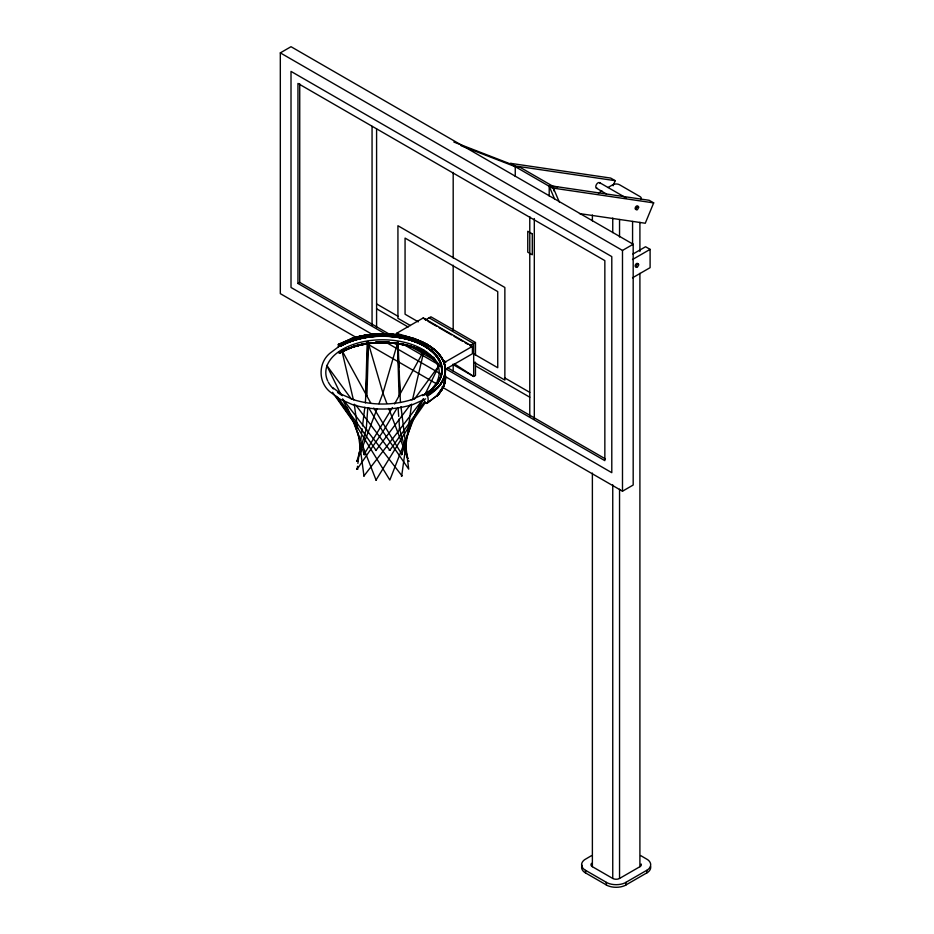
<?xml version="1.0" encoding="UTF-8"?>
<svg xmlns="http://www.w3.org/2000/svg" width="934" height="934" viewBox="0 0 934 934"><rect width="100%" height="100%" fill="white"/><g stroke="black" fill="none" stroke-linecap="round" stroke-linejoin="round"><path stroke-width="1.4" d="M396.331 343.549L382.52 342.428A60.068 34.686 0 0 0 368.311 343.408A59.986 34.628 0 0 1 398.047 343.595M364.622 454.344L363.735 454.601L363.886 453.854M365.638 395.642L367.237 341.622L368.183 341.599M366.91 374.359L365.381 402.893M367.202 364.4L367.879 341.634L382.94 393.109L386.816 403.348M366.91 395.736L368.405 345.311M367.774 407.924L366.268 429.033L356.951 461.174L357.605 461.303L356.601 460.941L357.325 461.303M338.353 347.273L338.447 344.331L340.641 346.281A59.227 34.196 0 0 1 424.398 346.281A59.227 34.196 0 0 1 424.398 394.638L424.41 394.533A59.262 34.219 0 0 0 424.421 346.105A59.262 34.219 0 0 0 340.618 346.105A59.251 34.208 0 0 1 424.41 346.164A59.251 34.208 0 0 1 424.41 394.533C428.986 393.191 429.056 403.535 426.488 403.371A1.681 1.086 53 0 1 425.706 402.647L424.398 400.814M357.535 466.264L357.173 469.137L382.94 431.613L396.565 408.929M357.885 463.381L359.321 451.858M359.672 448.974L360.384 443.218M360.746 440.334L361.283 436.015M361.633 433.142L362.17 428.811M362.52 425.939L364.844 407.212M401.655 476.188L411.625 404.107M400.184 429.103L399.016 429.045L400.137 429.185M445.53 377.243L443.381 386.664L437.089 395.432L426.663 403.43M412.478 399.904L424.083 350.332L394.58 403.99M401.655 454.683L402.11 453.854L401.783 454.636M403.885 447.538L401.795 454.263L373.763 408.053M406.804 438.128L411.812 421.981L423.441 399.11M359.228 455.757L376.927 408.999M378.935 403.71L382.94 393.109L398.001 341.634L400.126 394.23M613.101 185.773L615.214 180.682L610.684 178.067L510.723 163.368L510.723 164.057L553.734 188.89L559.268 202.001M549.204 196.035L549.204 185.586L649.165 200.285L653.683 202.888L645.266 223.249L579.477 213.582M421.993 400.616L416.284 412.361L389.84 480.029L354.068 421.981L335.563 395.747M425.168 394.101L438.513 366.7M401.398 476.048L401.737 475.896A1.249 0.771 -37.1 0 1 402.029 475.908L342.591 398.853M392.42 407.551L364.085 454.263L362.602 449.499M364.47 454.473L363.91 454.006L364.505 454.578M375.947 480.193L376.414 479.983M352.258 347.203A60.512 34.932 0 0 1 366.852 343.712A60.36 34.85 0 0 0 352.34 347.133L339.124 352.935A1.681 0.841 66.1 0 0 339.637 352.959L340.28 352.48A59.799 34.523 0 0 1 367.039 343.572A59.624 34.418 0 0 0 340.396 352.457L340.396 352.457M425.063 402.974L411.812 421.981L376.04 480.029L352.246 419.132M414.334 399.285L438.735 365.953M357.302 423.406L376.04 450.281L410.073 405.052M424.199 402.122L389.84 450.281L355.807 405.052M423.219 398.958L363.91 476.013M363.711 453.936L364.447 454.601M339.381 346.152L329.679 353.449C318.214 363.244 318.214 381.784 329.679 391.579L339.381 398.876L352.27 404.539C371.895 410.551 393.144 410.551 412.77 404.539M426.978 395.362L436.645 388.089M427.083 395.432L436.82 388.182A62.636 36.157 0 0 0 426.815 344.494A62.636 36.157 0 0 0 351.196 338.738L338.377 344.424M427.177 395.514L436.96 388.311A62.905 36.321 0 0 0 427.001 344.529A62.858 36.298 0 0 0 351.091 338.738A62.905 36.321 0 0 1 427.001 344.529A62.858 36.298 0 0 1 436.96 388.311L427.363 395.841M427.375 395.958C439.867 389.186 449.523 374.627 443.381 360.419C434.182 342.965 413.645 338.505 396.506 333.368L396.506 333.975C413.155 339.147 433.341 343.117 442.599 359.94M426.838 403.441L437.065 395.654A62.975 36.356 0 0 0 445.495 377.476M591.666 855.544L584.521 859.747A14.185 8.196 0 0 0 584.521 869.717L607.509 882.992A14.185 8.196 0 0 0 624.788 882.992L647.776 869.717A14.185 8.196 0 0 0 647.776 859.747L640.631 855.544M582.069 865.223A14.185 8.196 0 0 0 584.521 872.333L607.509 885.607A14.185 8.196 0 0 0 624.788 885.607L647.776 872.333A14.185 8.196 0 0 0 650.578 866.273M341.342 350.542L342.113 349.876M356.076 337.384L280.317 293.65L280.317 52.876L291.011 46.7L633.182 244.253L633.182 485.026L622.488 491.202L441.934 386.956M445.716 368.767L604.847 460.649L604.847 260.621L297.958 83.43L297.958 283.457L299.732 282.43L390.669 334.932M598.367 193.069L601.963 190.991M607.964 187.536L612.751 184.769A4.798 2.767 0 0 1 619.546 184.769L639.907 196.525A4.798 2.767 0 0 1 640.957 199.549M396.506 333.368L423.242 317.934L472.429 346.327L472.429 353.741L445.156 369.479M396.506 333.975L394.732 335.002L398.83 335.318L398.83 334.699M425.484 319.93L430.901 316.801L475.464 342.521L475.464 355.41M280.317 52.876L622.488 250.429L633.182 244.253M470.036 345.65L475.464 342.521M443.381 360.419L445.693 361.762L472.429 346.327M632.948 254.036L645.569 246.751L650.099 249.366L650.099 267.661L632.505 277.818M443.557 363.618L445.693 361.762M632.505 259.524L650.099 249.366M591.619 863.343A4.798 2.767 0 0 0 592.378 866.694L612.751 878.45A4.798 2.767 0 0 0 619.546 878.45L639.907 866.694A4.798 2.767 0 0 0 641.156 864.02M338.353 344.564L351.266 338.797M340.163 352.211L351.534 347.285A61.959 35.772 0 0 1 373.086 342.906M339.649 352.959L352.188 347.285A60.663 35.025 0 0 1 366.817 343.782M411.24 399.787L423.137 394.51M413.026 404.48L425.659 398.876M408.497 461.198C410.014 461.092 407.726 461.711 408.683 460.859M351.009 338.949L370.284 335.014M411.509 399.717C392.7 405.473 372.339 405.473 353.531 399.717M363.991 476.13L358.189 432.921M636.521 209.274L635.517 209.368L635.097 208.457L635.517 207.056L636.521 206.005L637.513 205.9L637.934 206.823M636.521 266.762L635.517 266.867L635.097 265.957L635.517 264.555L636.521 263.505L637.513 263.4L637.934 264.322M373.005 334.804L382.52 334.08L392.023 334.804M398.398 341.599L397.464 341.657L398.76 367.237M557.621 186.823L553.418 186.543L519.467 166.952L515.253 166.672L461.104 145.716M510.723 163.368L515.253 165.983L615.214 180.682M549.204 185.586L553.734 188.201L653.683 202.888M383.244 392.105L382.753 391.918M376.192 450.106L375.526 449.709L376.122 450.211M453.866 142.05L510.723 164.057M353.799 399.787L341.902 394.51L332.773 387.645M599.64 182.655L626.049 197.891M596.441 188.189L606.493 194.003M429.126 317.829L473.678 343.549L473.678 376.472L475.464 375.445L475.464 362.217M428.041 321.319L436.703 326.316M439.178 327.741L451.554 334.886M454.029 336.322L462.692 341.319M465.167 342.755L467.642 344.179M470.117 345.603L472.429 346.946M418.292 321.868L405.064 314.221L405.064 238.088L497.74 291.583L497.74 367.727L473.678 353.834M376.589 303.924L398.059 316.322M504.512 377.791L529.776 392.373M410.411 325.546L397.931 318.342L397.931 225.736L504.862 287.474L504.862 380.08L473.678 362.077M376.589 308.769L408.17 326.993M475.464 365.848L529.776 397.207M409.816 337.548L413.529 339.696M420.954 343.981L427.142 347.553M452.64 364.33L473.678 376.472L454.239 363.758M443.381 361.038L445.693 362.38M409.617 345.872L434.87 360.454M447.503 367.739L605.372 458.886M297.958 283.457L386.361 334.5M402.776 343.981L438.139 364.4M373.098 334.874L291.011 287.474L291.011 71.393L611.793 256.605L611.793 472.686L445.086 376.437M385.73 342.159L440.031 373.518M366.175 343.222L435.618 383.314M338.949 352.807L338.563 352.246M337.653 397.137L356.484 422.238M327.589 366.56L351.499 399.238M332.516 392.292L352.959 421.269M370.775 403.114L341.797 350.192M368.591 407.738L382.94 431.613L408.707 469.137L405.356 442.097M342.72 399.682L354.068 421.981L359.228 438.606M326.725 365.392L340.782 394.241M347.074 407.189L351.184 416.424M549.204 186.275L554.738 199.386M388.754 408.473L407.703 458.536M407.96 458.559L399.612 429.033L398.911 419.191M341.797 350.332L353.157 398.853M354.266 404.177L357.605 428.613M400.452 402.519L398.888 371.51M400.966 406.617L405.181 440.661M398.106 407.948L398.701 416.377M397.534 344.868L399.052 395.736M646.748 870.395L646.748 873.01M639.907 222.315L639.907 251.48M639.907 273.347L639.907 866.694M632.575 221.463L632.575 244.276M625.943 882.408L625.943 885.023M622.488 250.429L622.488 491.202M619.546 219.502L619.546 236.991M619.546 489.206L619.546 878.45M612.751 218.042L612.751 232.624M612.751 484.828L612.751 878.45M606.341 882.408L606.341 885.023M592.378 215.03L592.378 220.856M592.378 473.071L592.378 866.694M585.536 870.395L585.536 873.01M553.734 188.201L553.734 190.816M534.306 218.556L534.306 418.806M529.776 216.653L529.776 416.307M515.253 165.983L515.253 176.433M453.188 172.44L453.188 257.959M453.188 265.209L453.188 330.438M453.188 365.229L453.188 371.02M437.089 351.651L437.089 352.27M427.072 344.121L427.072 344.739A62.998 36.368 0 0 1 437.077 388.532M425.565 319.265L425.565 319.883L423.242 317.934M414.019 338.33L414.019 338.949M376.589 128.962L376.589 327.752M372.059 126.347L372.059 325.16M299.732 83.85L299.732 282.43M597.456 188.283A3.199 1.845 -60 0 1 596.441 184.5A3.199 1.845 -60 0 1 600.223 183.484M351.021 338.855A62.998 36.368 0 0 1 427.06 344.634M445.343 374.651A62.998 36.379 0 0 1 437.077 395.549M443.335 386.186A62.38 36.017 0 0 0 444.899 378.165A62.496 36.087 0 0 1 436.645 396.144M442.774 387.482A62.38 36.017 0 0 1 436.54 396.168M353.916 346.164A62.38 36.017 0 0 1 366.373 343.373M375.737 342.369A62.38 36.017 0 0 1 381.165 342.159M383.862 342.159A62.38 36.017 0 0 1 389.303 342.369M401.492 343.864A62.38 36.017 0 0 1 411.123 346.164M416.482 347.962A62.38 36.017 0 0 1 419.179 349.024M421.783 350.18A62.38 36.017 0 0 1 425.472 352.048M340.571 345.977A59.332 34.254 0 0 1 424.468 345.989A59.332 34.254 0 0 1 424.48 394.417M340.49 345.813A59.472 34.336 0 0 1 424.573 345.825A59.472 34.336 0 0 1 424.596 394.37M340.35 345.638A59.706 34.476 0 0 1 424.748 345.662A59.706 34.476 0 0 1 424.783 394.393M445.343 377.791A62.823 36.274 0 0 1 436.925 395.934M375.725 342.229A62.496 36.087 0 0 1 378.445 342.089M386.594 342.089A62.496 36.087 0 0 1 389.315 342.229M416.541 347.833A62.496 36.087 0 0 1 419.249 348.907M445.413 377.698A62.893 36.309 0 0 1 436.984 395.853M441.817 388.637A61.959 35.772 0 0 1 438.957 393.039A62.029 35.819 0 0 0 441.887 388.649A62.111 35.854 0 0 1 439.085 393.051M375.783 342.708A61.959 35.772 0 0 1 389.256 342.708A62.111 35.854 0 0 0 375.76 342.603A62.029 35.819 0 0 1 389.268 342.661M391.953 342.906A61.959 35.772 0 0 1 397.254 343.525A62.029 35.819 0 0 0 393.307 342.988A62.111 35.854 0 0 1 397.289 343.42M399.962 343.934A61.959 35.772 0 0 1 426.336 352.97M428.788 354.476A61.959 35.772 0 0 1 435.267 359.497M351.464 347.203A62.111 35.854 0 0 1 371.72 342.941A62.029 35.819 0 0 0 351.499 347.238M401.41 344.097A62.111 35.854 0 0 1 426.429 352.9A62.029 35.819 0 0 0 401.387 344.144M434.415 358.551A62.111 35.854 0 0 0 432.337 356.846A62.029 35.819 0 0 1 434.357 358.586M444.619 378.247A62.111 35.854 0 0 1 444.456 380.92M352.083 347.448A60.873 35.142 0 0 1 396.88 343.724M398.269 343.934A60.873 35.142 0 0 1 435.244 360.302M398.176 343.712A60.512 34.932 0 0 1 434.929 359.987M437.637 363.034A60.512 34.932 0 0 1 439.155 365.159M439.12 366.56A59.227 34.196 0 0 0 368.545 343.397A59.624 34.418 0 0 1 438.992 365.766M368.498 343.373A59.426 34.313 0 0 1 438.618 365.392M396.763 343.455A60.36 34.85 0 0 0 368.276 343.455A59.799 34.523 0 0 1 398.001 343.572M399.507 343.875A60.36 34.85 0 0 1 434.789 359.894M439.167 365.836A59.799 34.523 0 0 0 399.355 343.794A60.161 34.733 0 0 1 434.637 359.8M436.482 361.797A60.161 34.733 0 0 1 438.116 363.875M435.046 360.104A60.663 35.025 0 0 0 398.223 343.782A60.792 35.095 0 0 1 435.162 360.22M352.118 347.366A60.792 35.095 0 0 1 396.868 343.665M340.174 352.527A59.986 34.628 0 0 1 366.992 343.595M399.413 343.817A59.986 34.628 0 0 1 434.473 359.73M435.419 360.711A59.986 34.628 0 0 1 437.941 363.793M340.046 352.562A60.068 34.686 0 0 1 366.945 343.607M327.741 380.99A56.705 32.737 0 0 1 382.52 339.778A56.705 32.737 0 0 1 437.299 380.99M436.715 382.158A56.705 32.737 0 0 1 432.652 387.82M427.503 392.443A56.705 32.737 0 0 1 422.623 395.666M342.416 395.666A56.705 32.737 0 0 1 337.524 392.443M333.403 388.883A56.705 32.737 0 0 1 328.324 382.158M366.607 429.418L365.603 429.138L366.607 429.395M383.267 431.613L382.345 431.52L383.255 431.636M395.175 448.95L394.276 448.974L395.175 448.927M389.385 450.375L390.284 449.978L389.385 450.375M356.601 468.973L357.804 469.218L356.73 469.043M636.369 207.546L636.369 209.858L637.362 209.765L638.786 207.313L638.366 206.391L636.369 207.546M636.369 265.046L636.369 267.358L637.362 267.252L638.786 264.812L638.366 263.89L636.369 265.046M376.379 450.176L376.098 450.48A2.93 1.763 37 0 1 375.737 450.083L375.561 450.328A3.176 2.498 -34.9 0 0 376.098 450.48L376.379 450.176M348.51 411.59L348.756 411.871A3.211 2.347 -38.1 0 0 349.269 411.999L348.51 411.59M355.737 421.981L356.461 422.425A2.02 1.576 -34.9 0 0 356.881 422.472L355.866 421.946M347.553 348.651L343.77 350.32L347.576 348.686M340.641 352.457L340.513 352.445A59.426 34.313 0 0 1 367.132 343.584A59.227 34.196 0 0 0 340.641 352.457M532.298 233.874L527.768 231.258L527.768 252.168L532.298 254.784L532.298 233.874M396.798 343.502A60.512 34.932 0 0 0 368.241 343.502A60.663 35.025 0 0 1 396.833 343.572"/></g></svg>
